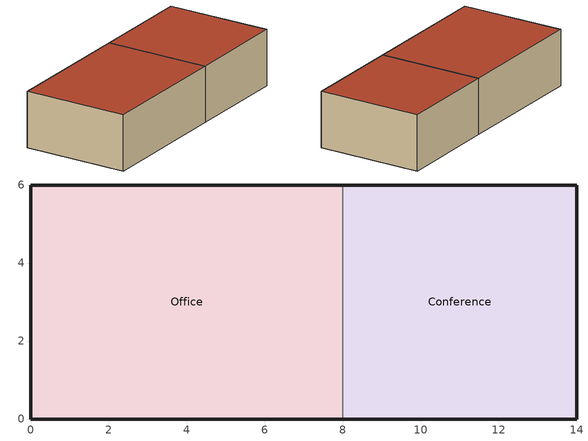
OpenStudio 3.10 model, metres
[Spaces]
Office
 floor ground (Generic Opaque Construction): 0,0 8,0 8,6 0,6 z0
 wall outside (Generic Opaque Construction): 8,6 0,6 0,0 8,0 z0:3.2
 wall to Conference (Generic Opaque Construction): 8,0 8,6 z0:3.2
 roof outside (Generic Opaque Construction): 0,6 8,6 8,0 0,0 z3.2
Conference
 floor ground (Generic Opaque Construction): 8,0 14,0 14,6 8,6 z0
 wall outside (Generic Opaque Construction): 8,0 14,0 14,6 8,6 z0:3.2
 roof outside (Generic Opaque Construction): 8,6 14,6 14,0 8,0 z3.2
[Material]
Generic Medium Opaque Material: Roughness=MediumRough; Thickness {m}=0.2; Conductivity {W/m-K}=0.12; Density {kg/m3}=800; Specific Heat {J/kg-K}=1000
[Construction]
Generic Opaque Construction: Generic Medium Opaque Material
[BuildingStory]
Ground Story
[Space] Building Story=Ground Story
Name | Thermal Zone
Office | Office Zone
Conference | Conference Zone
[ThermalZone] Use Ideal Air Loads=No
Office Zone; Conference Zone
[Sizing:Zone] Zone Cooling Design Supply Air Temperature Input Method=SupplyAirTemperature; Zone Cooling Design Supply Air Temperature {C}=14; Zone Cooling Design Supply Air Temperature Difference {deltaC}=11.11; Zone Heating Design Supply Air Temperature Input Method=SupplyAirTemperature; Zone Heating Design Supply Air Temperature {C}=40; Zone Heating Design Supply Air Temperature Difference {deltaC}=11.11; Zone Cooling Design Supply Air Humidity Ratio {kg-H2O/kg-air}=0.0085; Zone Heating Design Supply Air Humidity Ratio {kg-H2O/kg-air}=0.008; Cooling Design Air Flow Method=DesignDay; Heating Design Air Flow Method=DesignDay; Account for Dedicated Outdoor Air System=No; Dedicated Outdoor Air System Control Strategy=NeutralSupplyAir; Dedicated Outdoor Air Low Setpoint Temperature for Design {C}=autosize; Dedicated Outdoor Air High Setpoint Temperature for Design {C}=autosize; Zone Load Sizing Method=Sensible Load Only No Latent Load; Zone Latent Cooling Design Supply Air Humidity Ratio Input Method=HumidityRatioDifference; Zone Cooling Design Supply Air Humidity Ratio Difference {kgWater/kgDryAir}=0.005; Zone Latent Heating Design Supply Air Humidity Ratio Input Method=HumidityRatioDifference; Zone Humidification Design Supply Air Humidity Ratio Difference {kgWater/kgDryAir}=0.005; Sizing Option=Coincident
Office Zone; Conference Zone
